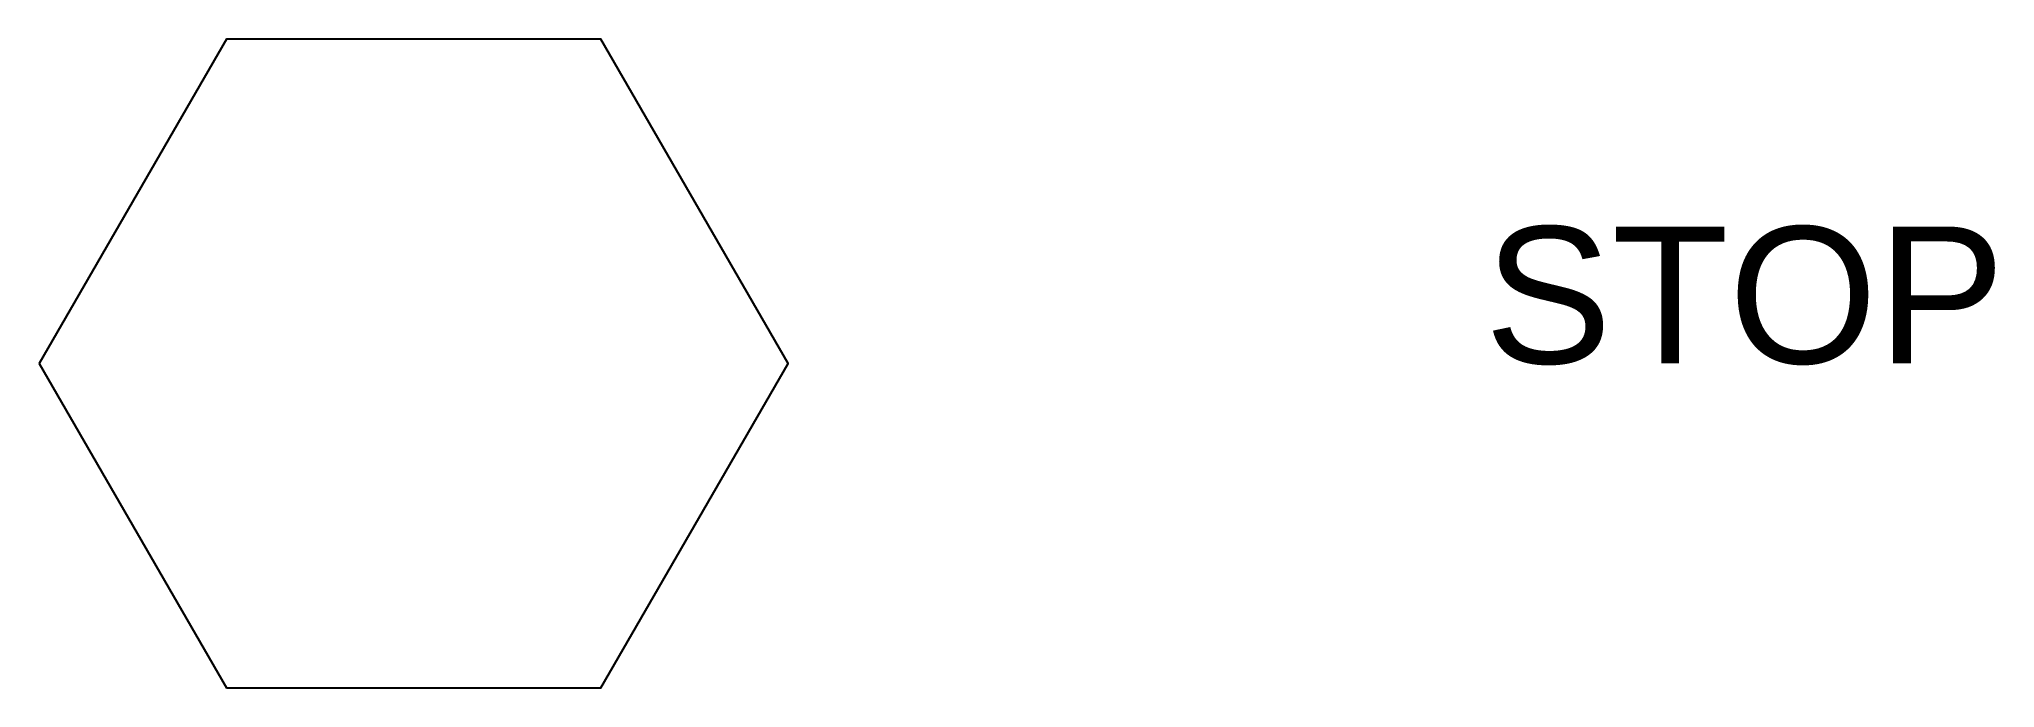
# Model space of a CAD drawing. Header units: millimetres. Extents: x -0.06 to 2.5, y 0.2 to 1.05.
import ezdxf

# ---------------------------------------------------------------- set-up
doc = ezdxf.new("R2010")
doc.units = ezdxf.units.MM
doc.header["$MEASUREMENT"] = 0
doc.layers.get('0').update_dxf_attribs({"true_color": 0xc2ced6})
doc.styles.get("Standard").update_dxf_attribs({"font": 'arial.ttf'})

msp = doc.modelspace()

# ---------------------------------------------------------------- linework, layer by layer
at = {"elevation": 1.2}
msp.add_lwpolyline([(0.1897, 0.2019), (0.6797, 0.2019), (0.9247, 0.6263), (0.6797, 1.0506), (0.1897, 1.0506), (-0.0553, 0.6263)], close=True, dxfattribs=at)

# ---------------------------------------------------------------- texts
msp.add_text('STOP', height=0.17908, rotation=360).set_placement((1.8352, 0.6263, 2.505))

doc.saveas('drawing.dxf')
